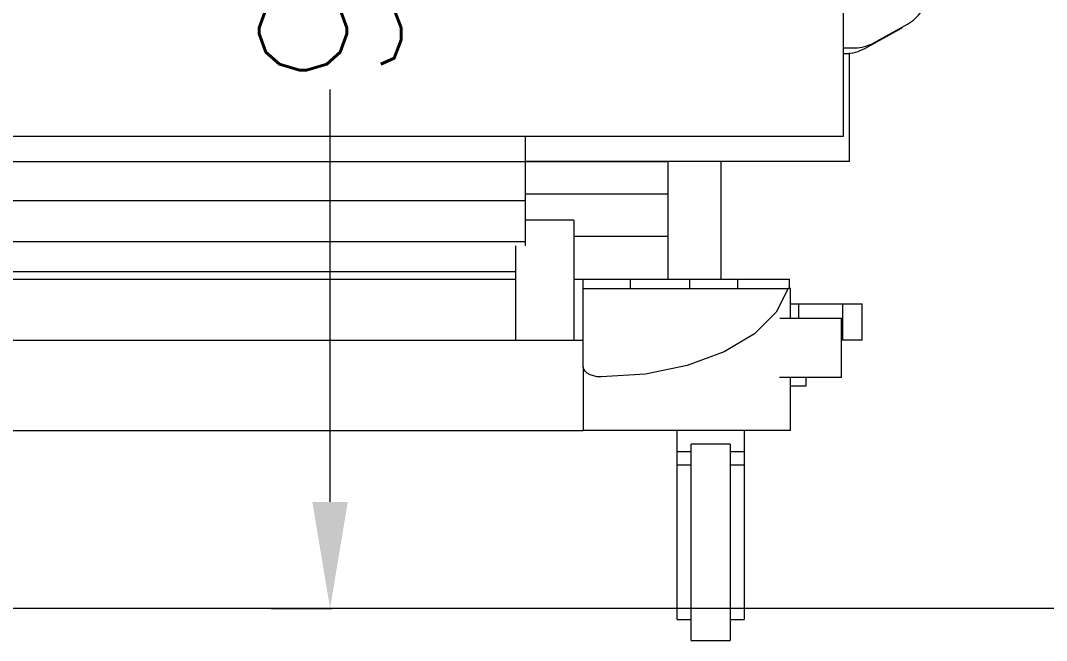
# Model space of a CAD drawing. Extents: x 3552052 to 4102982, y -707811 to -630695.
# Drawn here: x 3665307 to 3666030, y -695652 to -695215 of the extents above; entities that cross this region are included whole.
import ezdxf

# ---------------------------------------------------------------- set-up
doc = ezdxf.new("R2010")
doc.units = 0
doc.header["$LTSCALE"] = 6
doc.header["$MEASUREMENT"] = 0
doc.layers.get('Defpoints').update_dxf_attribs({"linetype": 'CONTINUOUS', "lineweight": 0})
for name, color, linetype, lineweight in [('ELE-4M UPS P.SB', 3, 'CONTINUOUS', 0), ('EQP', 6, 'CONTINUOUS', 0), ('MEP_HVAC_RA_DUCT', 1, 'CONTINUOUS', 0)]:
    doc.layers.add(name, color=color, linetype=linetype, lineweight=lineweight)
doc.styles.add('ROMANS', font='romans.shx')
doc.dimstyles.new('AEPL1', dxfattribs={"dimtxt": 100, "dimasz": 75, "dimexe": 1.25, "dimexo": 50, "dimtad": 0, "dimdec": 0, "dimtxsty": 'ROMANS', "dimcen": 2.5, "dimclrd": 7, "dimclre": 7, "dimadec": 0, "dimazin": 0, "dimtfac": 1, "dimtdec": 0, "dimtmove": 0, "dimatfit": 3, "dimfxl": 1, "dimlwd": 0, "dimlwe": 0, "dimarcsym": 0})

# ---------------------------------------------------------------- blocks, each defined once
blk = doc.blocks.new('*D160')
at = {"layer": 'Defpoints', "color": 0, "linetype": 'ByBlock', "transparency": 16777216}
for p in [(3665418.03, -694638.94), (3665433.17, -695628.94), (3665524.77, -695628.94)]:
    blk.add_point(p, dxfattribs=at)
at = {"layer": 'ELE-4M UPS P.SB', "color": 7, "linetype": 'ByBlock', "lineweight": 0, "transparency": 16777216}
for p, q in [((3665468.03, -694638.94), (3665526.02, -694638.94)), ((3665524.77, -694713.94), (3665524.77, -695004.75)), ((3665524.77, -695553.94), (3665524.77, -695263.14)), ((3665483.17, -695628.94), (3665526.02, -695628.94))]:
    blk.add_line(p, q, dxfattribs=at)
at = {"layer": 'ELE-4M UPS P.SB', "color": 7, "linetype": 'ByBlock', "transparency": 16777216}
for points in [[(3665512.27, -694713.94), (3665537.27, -694713.94), (3665524.77, -694638.94)], [(3665512.27, -695553.94), (3665537.27, -695553.94), (3665524.77, -695628.94)]]:
    blk.add_solid(points, dxfattribs=at)
at = {"layer": 'ELE-4M UPS P.SB', "color": 0, "linetype": 'ByBlock', "transparency": 16777216, "insert": (3665524.77, -695133.94), "char_height": 100, "attachment_point": 5, "rotation": 90, "style": 'ROMANS'}
blk.add_mtext('990', dxfattribs=at)

msp = doc.modelspace()

# ---------------------------------------------------------------- linework, layer by layer
at = {"layer": 'EQP'}
for p, q in [((3665886.33, -695208.71), (3665886.33, -695296.26)), ((3665907.95, -695230.3), (3665931.79, -695217.09)), ((3665901.62, -695234.28), (3665925.46, -695221.07)), ((3665886.33, -695237.73), (3665888.29, -695237.73)), ((3665887.92, -695233.75), (3665894.62, -695233.75)), ((3665890.76, -695313.9), (3665890.76, -695237.41)), ((3665886.33, -695296.26), (3665000.91, -695296.26)), ((3665662.24, -695296.26), (3665662.24, -695313.9)), ((3665234.84, -695313.9), (3665662.24, -695313.9)), ((3665662.24, -695313.9), (3665662.24, -695341.4)), ((3665662.24, -695313.9), (3665762.82, -695313.9)), ((3665890.76, -695313.9), (3665662.24, -695313.9)), ((3665762.82, -695313.9), (3665762.82, -695336.69)), ((3665800.1, -695313.9), (3665800.1, -695396.85)), ((3665234.84, -695341.4), (3665662.24, -695341.4)), ((3665662.24, -695336.69), (3665762.82, -695336.69)), ((3665662.24, -695341.4), (3665662.24, -695370.35)), ((3665762.82, -695336.69), (3665762.82, -695366.57)), ((3665696.67, -695355.23), (3665662.24, -695355.23)), ((3665696.67, -695355.23), (3665662.24, -695355.23)), ((3665696.67, -695355.23), (3665696.67, -695355.43)), ((3665696.67, -695355.53), (3665696.67, -695355.54)), ((3665696.67, -695355.54), (3665696.67, -695416)), ((3665234.84, -695370.35), (3665662.24, -695370.35)), ((3665662.24, -695370.35), (3665662.24, -695373.44)), ((3665696.67, -695366.57), (3665762.82, -695366.57)), ((3665762.82, -695366.57), (3665762.82, -695396.85)), ((3665655.68, -695416), (3665655.68, -695373.44)), ((3665655.68, -695391.78), (3665241.39, -695391.78)), ((3665241.39, -695396.85), (3665655.68, -695396.85)), ((3665696.67, -695396.85), (3665703.23, -695396.85)), ((3665703.23, -695396.85), (3665736.6, -695396.85)), ((3665703.23, -695403.46), (3665703.23, -695396.85)), ((3665736.6, -695396.85), (3665778.17, -695396.85)), ((3665736.6, -695403.46), (3665736.6, -695396.85)), ((3665778.17, -695396.85), (3665812.23, -695396.85)), ((3665778.17, -695396.85), (3665778.17, -695403.46)), ((3665812.23, -695403.46), (3665812.23, -695396.85)), ((3665812.64, -695396.85), (3665848.48, -695396.85)), ((3665848.48, -695403.46), (3665848.48, -695396.85)), ((3665703.23, -695458.78), (3665703.23, -695403.46)), ((3665703.23, -695403.46), (3665847.67, -695403.46)), ((3665849.32, -695403.46), (3665847.67, -695403.46)), ((3665849.32, -695424.35), (3665849.32, -695403.46)), ((3665848.72, -695414.16), (3665855.04, -695414.16)), ((3665855.04, -695414.16), (3665885.84, -695414.16)), ((3665855.04, -695424.35), (3665855.04, -695414.16)), ((3665885.84, -695414.16), (3665899.66, -695414.16)), ((3665885.84, -695414.16), (3665885.84, -695439.77)), ((3665899.66, -695439.77), (3665899.66, -695414.16)), ((3665655.68, -695439.72), (3665655.68, -695416)), ((3665696.67, -695416), (3665696.67, -695439.72)), ((3665841.63, -695424.35), (3665870.69, -695424.35)), ((3665870.69, -695424.35), (3665885.28, -695424.35)), ((3665885.28, -695466.29), (3665885.28, -695424.35)), ((3665197.98, -695439.77), (3665703.23, -695439.77)), ((3665885.84, -695439.77), (3665885.28, -695439.77)), ((3665899.66, -695439.77), (3665885.84, -695439.77)), ((3665703.23, -695458.78), (3665703.23, -695503.56)), ((3665870.69, -695466.29), (3665841.57, -695466.29)), ((3665849.32, -695503.56), (3665849.32, -695466.29)), ((3665849.32, -695472.03), (3665860.25, -695472.03)), ((3665860.25, -695472.03), (3665860.25, -695466.29)), ((3665885.28, -695466.29), (3665870.69, -695466.29)), ((3665197.98, -695503.56), (3665703.23, -695503.56)), ((3665715.9, -695503.56), (3665703.23, -695503.56)), ((3665849.32, -695503.56), (3665715.9, -695503.56)), ((3665769.38, -695518.27), (3665769.38, -695503.56)), ((3665816.64, -695503.56), (3665816.64, -695518.27)), ((3665806.65, -695513.22), (3665779.15, -695513.22)), ((3665779.15, -695582.39), (3665779.15, -695513.22)), ((3665806.65, -695513.22), (3665806.65, -695582.39)), ((3665769.38, -695528), (3665769.38, -695518.27)), ((3665769.38, -695518.27), (3665779.15, -695518.27)), ((3665806.65, -695518.27), (3665816.64, -695518.27)), ((3665816.64, -695518.27), (3665816.64, -695528)), ((3665779.15, -695528), (3665769.38, -695528)), ((3665769.38, -695636.78), (3665769.38, -695528)), ((3665779.15, -695528), (3665769.38, -695528)), ((3665816.64, -695528), (3665806.65, -695528)), ((3665816.64, -695528), (3665806.65, -695528)), ((3665816.64, -695528), (3665816.64, -695636.78)), ((3665779.15, -695651.56), (3665779.15, -695582.39)), ((3665806.65, -695582.39), (3665806.65, -695651.56)), ((3665769.38, -695636.78), (3665779.15, -695636.78)), ((3665806.65, -695636.78), (3665816.64, -695636.78)), ((3665779.15, -695651.56), (3665806.65, -695651.56))]:
    msp.add_line(p, q, dxfattribs=at)
at = {"layer": 'EQP', "flags": 128}
for points in [[(3665847.67, -695403.46), (3665839.14, -695420.18), (3665823.81, -695435.34), (3665802.52, -695448.1), (3665776.45, -695457.75), (3665747.03, -695463.76), (3665715.9, -695465.8)], [(3665715.9, -695465.8), (3665713.08, -695465.63), (3665710.4, -695465.11), (3665708, -695464.27), (3665705.99, -695463.16), (3665704.48, -695461.83), (3665703.54, -695460.34), (3665703.23, -695458.78)]]:
    msp.add_lwpolyline(points, dxfattribs=at)
at = {"layer": 'EQP'}
for centre, radius, start, end in [((3665918.46, -695193.03), 27.5, 299, 327), ((3665894.62, -695206.25), 27.5, 270, 299), ((3665887.92, -695223.43), 10.31, 261.06455, 270)]:
    msp.add_arc(centre, radius, start, end, dxfattribs=at)
for centre, major_axis, start_param, end_param in [((3665912.12, -695197.01), (27.5, 0), 5.218534, 5.341275), ((3665888.29, -695210.23), (-27.5, 0), 1.570796, 2.076942)]:
    msp.add_ellipse(centre, major_axis=major_axis, ratio=0.999962, start_param=start_param, end_param=end_param, dxfattribs=at)
at = {"layer": 'MEP_HVAC_RA_DUCT', "color": 8, "linetype": 'ByBlock'}
msp.add_lwpolyline([(3666824.2, -695628.94), (3660644.2, -695628.94)], dxfattribs=at)

# ---------------------------------------------------------------- dimensions: what is measured, and where the dimension line sits
at = {"layer": 'ELE-4M UPS P.SB', "color": 0, "linetype": 'ByBlock'}
dim = msp.add_linear_dim(base=(3665524.77, -695628.94), p1=(3665418.03, -694638.94), p2=(3665433.17, -695628.94), angle=90, dimstyle='AEPL1', dxfattribs=at)
dim.commit()
dim.dimension.update_dxf_attribs({"geometry": '*D160', "text_midpoint": (3665524.77, -695133.94)})

doc.saveas('drawing.dxf')
